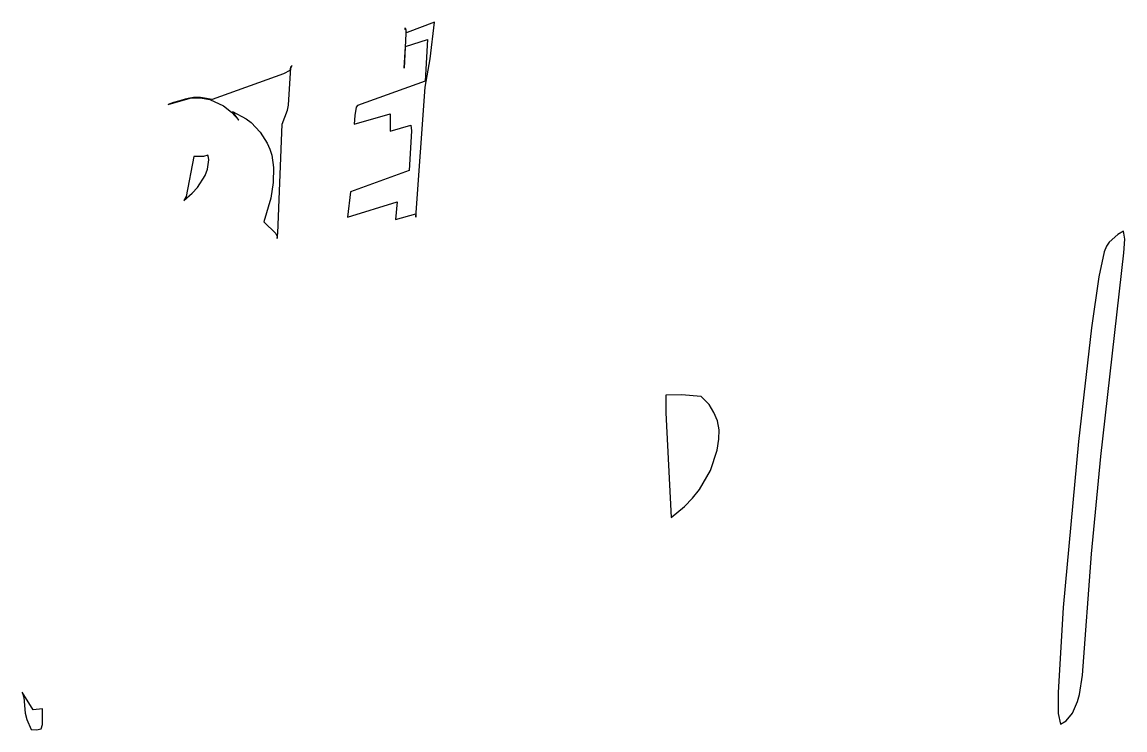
# Model space of a CAD drawing. Header units: millimetres. Extents: x -29.5 to 29.5, y -18.9 to 18.9.
import ezdxf

# ---------------------------------------------------------------- set-up
doc = ezdxf.new("R2010")
doc.units = ezdxf.units.MM

msp = doc.modelspace()

# ---------------------------------------------------------------- linework, layer by layer
for points in [[(-9.519, 8.365), (-8.433, 8.657), (-8.425, 8.49), (-7.929, 15.419), (-7.663, 16.942), (-7.436, 18.899), (-8.887, 18.342), (-8.93, 18.347), (-8.963, 18.55), (-9.039, 18.556), (-8.966, 18.506), (-8.953, 18.295), (-9.043, 16.433), (-8.969, 17.595), (-7.794, 17.97), (-7.935, 15.749), (-11.546, 14.442), (-11.613, 14.364), (-11.679, 13.914), (-11.721, 13.453), (-9.798, 14.004), (-9.791, 13.071), (-8.684, 13.399), (-8.654, 13.096), (-8.774, 10.974), (-11.92, 9.829), (-12.071, 8.488), (-9.427, 9.3)], [(-15.164, 16.314), (-15.491, 16.137), (-19.315, 14.768), (-19.714, 14.836), (-19.926, 14.866), (-20.299, 14.864), (-20.511, 14.831), (-20.756, 14.778), (-21.044, 14.7), (-21.371, 14.598), (-21.669, 14.497), (-20.48, 14.835), (-19.957, 14.862), (-19.441, 14.771), (-18.708, 14.435), (-18.267, 14.092), (-17.879, 13.669), (-18.219, 14.121), (-17.499, 13.74), (-17.231, 13.531), (-16.746, 13.019), (-16.362, 12.425), (-16.22, 12.114), (-16.117, 11.8), (-16.029, 11.133), (-16.048, 10.33), (-16.166, 9.493), (-16.552, 8.237), (-15.908, 7.613), (-15.828, 7.453), (-15.839, 7.344), (-15.804, 7.634), (-15.562, 13.448), (-15.282, 14.189), (-15.224, 14.459), (-15.131, 16.191), (-15.102, 16.439), (-15.036, 16.575), (-15.116, 16.495)], [(-19.557, 11.037), (-19.487, 11.537), (-19.498, 11.668), (-19.543, 11.79), (-19.769, 11.725), (-20.293, 11.721), (-20.704, 9.579), (-20.819, 9.377), (-20.374, 9.757), (-20.092, 10.066), (-19.679, 10.711)], [(27.194, -15.973), (27.679, -9.498), (28.177, -4.292), (29.417, 6.576), (29.468, 7.306), (29.398, 7.732), (29.083, 7.558), (28.627, 7.138), (28.48, 6.927), (28.361, 6.632), (28.075, 5.293), (27.688, 2.573), (26.992, -3.495), (26.172, -12.364), (25.893, -16.907), (25.9, -18.025), (26.022, -18.598), (26.325, -18.419), (26.663, -18), (26.93, -17.383), (27.034, -17.005)], [(7.689, -2.399), (7.508, -1.946), (7.244, -1.529), (6.816, -1.09), (5.778, -1.002), (4.937, -1.021), (4.942, -1.964), (5.218, -7.563), (5.925, -6.977), (6.354, -6.532), (6.728, -6.062), (7.314, -5.052), (7.677, -3.954), (7.774, -3.376), (7.78, -2.879)], [(-28.443, -18.847), (-28.381, -18.613), (-28.379, -17.78), (-28.873, -17.818), (-29.468, -16.875), (-29.369, -17.165), (-29.305, -18.001), (-29.219, -18.335), (-28.986, -18.87), (-28.7, -18.899)]]:
    msp.add_lwpolyline(points, close=True)

doc.saveas('drawing.dxf')
